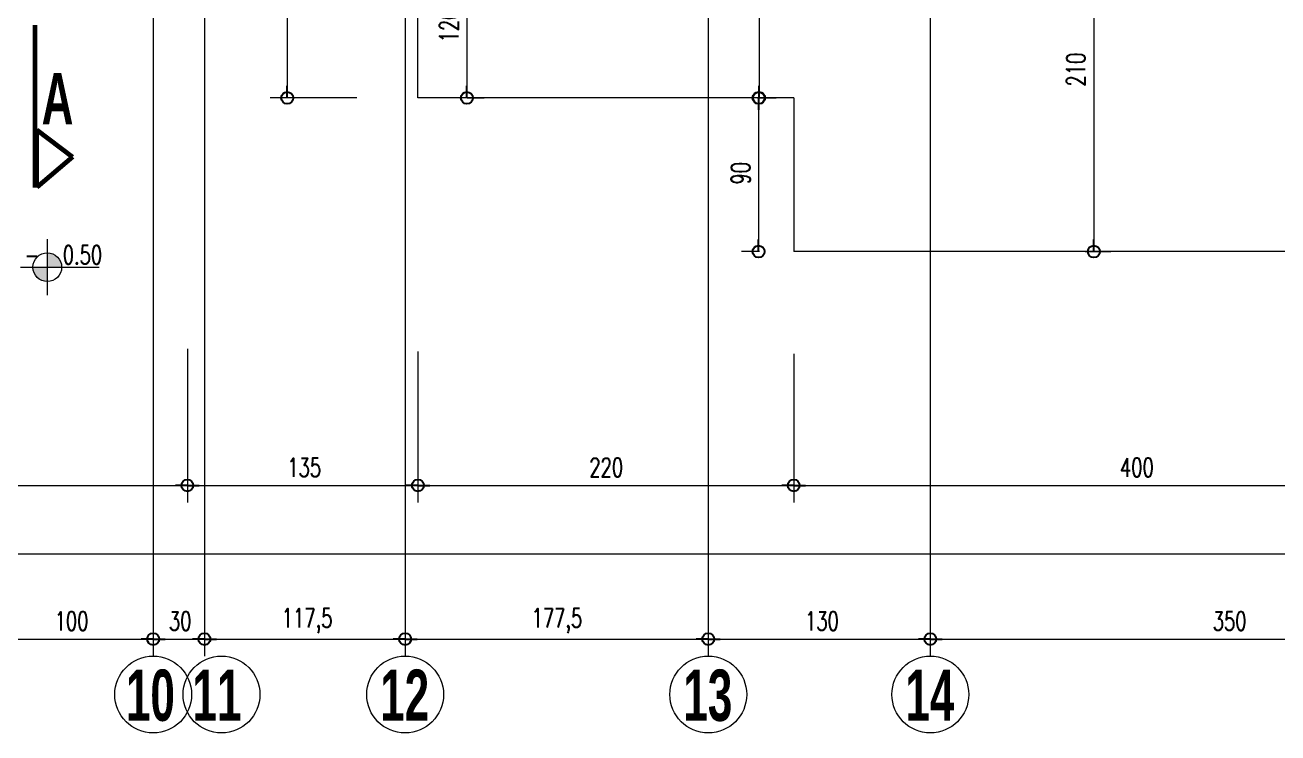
# Model space of a CAD drawing. Header units: millimetres. Extents: x 2016.56 to 2021.8, y 13721.83 to 13722.48.
# Drawn here: x 2017.3729 to 2017.5196, y 13721.9414 to 13722.0243 of the extents above; entities that cross this region are included whole.
import ezdxf

# ---------------------------------------------------------------- set-up
doc = ezdxf.new("R2010")
doc.units = ezdxf.units.MM
doc.linetypes.add('ACAD_ISO04W100', pattern=[30, 24, -3, 0, -3])
doc.layers.get('0').update_dxf_attribs({"lineweight": 20})
for name, color, linetype, lineweight in [('aks', 1, 'Continuous', 9), ('AKS  NO', 5, 'Continuous', 60), ('DH', 7, 'Continuous', 20), ('DIMH', 7, 'Continuous', 20), ('DV', 7, 'Continuous', 20), ('kesit', 5, 'Continuous', 60), ('TEXT', 7, 'Continuous', 20)]:
    doc.layers.add(name, color=color, linetype=linetype, lineweight=lineweight)
doc.styles.get("Standard").update_dxf_attribs({"font": 'txt.shx', "width": 0.7, "height": 11})
doc.styles.add('style1', font='swisscbo.ttf', dxfattribs={"width": 0.75, "height": 11})

msp = doc.modelspace()

# ---------------------------------------------------------------- hatches: boundary and pattern name
at = {"layer": 'TEXT'}
h = msp.add_hatch(color=256, dxfattribs=at)
h.paths.add_polyline_path([(2017.3755, 13721.99595), (2017.37382, 13721.99595, 0.414214), (2017.3755, 13721.99427)])
h.paths.add_polyline_path([(2017.3755, 13721.99763), (2017.3755, 13721.99595), (2017.37718, 13721.99595, 0.414214)])

# ---------------------------------------------------------------- linework, layer by layer
for p, q in [((2017.4189, 13722.01579), (2017.4189, 13722.03899)), ((2017.4629, 13722.01579), (2017.4189, 13722.01579)), ((2017.4629, 13722.01579), (2017.4629, 13721.99779)), ((2017.4629, 13722.01579), (2017.4629, 13721.99779)), ((2017.5429, 13721.99779), (2017.4629, 13721.99779)), ((2017.5429, 13721.99779), (2017.4629, 13721.99779))]:
    msp.add_line(p, q)
at = {"color": 0, "lineweight": -2}
for p, q in [((2017.4036, 13722.01579), (2017.4036, 13722.01719)), ((2017.42464, 13722.01579), (2017.42464, 13722.01719)), ((2017.45885, 13722.01579), (2017.45885, 13722.01719)), ((2017.45879, 13722.01579), (2017.45879, 13722.01439)), ((2017.45879, 13721.99779), (2017.45879, 13721.99919)), ((2017.49805, 13721.99779), (2017.49805, 13721.99919)), ((2017.3919, 13721.97039), (2017.3905, 13721.97039)), ((2017.3919, 13721.97039), (2017.3933, 13721.97039)), ((2017.4189, 13721.97039), (2017.4175, 13721.97039)), ((2017.4189, 13721.97039), (2017.4203, 13721.97039)), ((2017.4629, 13721.97039), (2017.4615, 13721.97039)), ((2017.4629, 13721.97039), (2017.4643, 13721.97039)), ((2017.3879, 13721.95239), (2017.3865, 13721.95239)), ((2017.3879, 13721.95239), (2017.3893, 13721.95239)), ((2017.3939, 13721.95239), (2017.3925, 13721.95239)), ((2017.3939, 13721.95239), (2017.3953, 13721.95239)), ((2017.4174, 13721.95239), (2017.416, 13721.95239)), ((2017.4174, 13721.95239), (2017.4188, 13721.95239)), ((2017.4529, 13721.95239), (2017.4515, 13721.95239)), ((2017.4529, 13721.95239), (2017.4543, 13721.95239)), ((2017.4789, 13721.95239), (2017.4775, 13721.95239)), ((2017.4789, 13721.95239), (2017.4803, 13721.95239))]:
    msp.add_line(p, q, dxfattribs=at)
for centre in [(2017.4036, 13722.01579), (2017.42464, 13722.01579), (2017.45879, 13722.01579), (2017.45885, 13722.01579), (2017.45879, 13721.99779), (2017.49805, 13721.99779), (2017.3919, 13721.97039), (2017.3919, 13721.97039), (2017.4189, 13721.97039), (2017.4189, 13721.97039), (2017.4629, 13721.97039), (2017.4629, 13721.97039), (2017.3879, 13721.95239), (2017.3879, 13721.95239), (2017.3939, 13721.95239), (2017.3939, 13721.95239), (2017.4174, 13721.95239), (2017.4174, 13721.95239), (2017.4529, 13721.95239), (2017.4529, 13721.95239), (2017.4789, 13721.95239), (2017.4789, 13721.95239)]:
    msp.add_circle(centre, 0.0007, dxfattribs=at)
for centre in [(2017.3879, 13721.94589), (2017.3879, 13721.94589), (2017.3959, 13721.94589), (2017.3959, 13721.94589), (2017.4174, 13721.94589), (2017.4174, 13721.94589), (2017.4529, 13721.94589), (2017.4529, 13721.94589), (2017.4789, 13721.94589), (2017.4789, 13721.94589)]:
    msp.add_circle(centre, 0.0045)
at = {"layer": 'aks', "linetype": 'ACAD_ISO04W100', "ltscale": 2}
for p, q in [((2017.3879, 13722.40645), (2017.3879, 13721.95239)), ((2017.3879, 13722.40645), (2017.3879, 13721.95239)), ((2017.3939, 13722.40645), (2017.3939, 13721.95239)), ((2017.4174, 13722.40645), (2017.4174, 13721.95239)), ((2017.4174, 13722.40645), (2017.4174, 13721.95239)), ((2017.4529, 13722.40645), (2017.4529, 13721.95239)), ((2017.4529, 13722.40645), (2017.4529, 13721.95239)), ((2017.4789, 13722.40645), (2017.4789, 13721.95239)), ((2017.4789, 13722.40645), (2017.4789, 13721.95239))]:
    msp.add_line(p, q, dxfattribs=at)
at = {"layer": 'DH'}
msp.add_line((2017.1823, 13721.96239), (2017.5535, 13721.96239), dxfattribs=at)
at = {"layer": 'DIMH', "lineweight": 20}
for p, q in [((2017.3919, 13721.98637), (2017.3919, 13721.96839)), ((2017.3919, 13721.98637), (2017.3919, 13721.96839)), ((2017.4189, 13721.98609), (2017.4189, 13721.96839)), ((2017.4189, 13721.98609), (2017.4189, 13721.96839)), ((2017.4629, 13721.98579), (2017.4629, 13721.96839)), ((2017.4629, 13721.98579), (2017.4629, 13721.96839)), ((2017.4789, 13721.95501), (2017.4789, 13721.95039)), ((2017.4789, 13721.95501), (2017.4789, 13721.95039)), ((2017.3879, 13721.95373), (2017.3879, 13721.95039)), ((2017.3879, 13721.95373), (2017.3879, 13721.95039)), ((2017.3939, 13721.95379), (2017.3939, 13721.95039)), ((2017.3939, 13721.95379), (2017.3939, 13721.95039)), ((2017.4174, 13721.95416), (2017.4174, 13721.95039)), ((2017.4174, 13721.95416), (2017.4174, 13721.95039)), ((2017.4529, 13721.95416), (2017.4529, 13721.95039)), ((2017.4529, 13721.95416), (2017.4529, 13721.95039))]:
    msp.add_line(p, q, dxfattribs=at)
at = {"layer": 'DIMH'}
for p, q in [((2017.3453, 13721.97039), (2017.3905, 13721.97039)), ((2017.3933, 13721.97039), (2017.4175, 13721.97039)), ((2017.4203, 13721.97039), (2017.4615, 13721.97039)), ((2017.4643, 13721.97039), (2017.5415, 13721.97039)), ((2017.3693, 13721.95239), (2017.3865, 13721.95239)), ((2017.3893, 13721.95239), (2017.3925, 13721.95239)), ((2017.3953, 13721.95239), (2017.416, 13721.95239)), ((2017.4188, 13721.95239), (2017.4515, 13721.95239)), ((2017.4543, 13721.95239), (2017.4775, 13721.95239)), ((2017.4803, 13721.95239), (2017.5475, 13721.95239))]:
    msp.add_line(p, q, dxfattribs=at)
at = {"layer": 'DV'}
for p, q in [((2017.4036, 13722.03839), (2017.4036, 13722.01719)), ((2017.42464, 13722.03839), (2017.42464, 13722.01719)), ((2017.45885, 13722.03839), (2017.45885, 13722.01719)), ((2017.49805, 13722.03839), (2017.49805, 13721.99919)), ((2017.45879, 13722.01439), (2017.45879, 13721.99919))]:
    msp.add_line(p, q, dxfattribs=at)
at = {"layer": 'DV', "lineweight": 20}
for p, q in [((2017.41174, 13722.01579), (2017.4016, 13722.01579)), ((2017.42467, 13722.01579), (2017.42664, 13722.01579)), ((2017.45868, 13722.01579), (2017.46085, 13722.01579)), ((2017.45868, 13722.01579), (2017.46079, 13722.01579)), ((2017.4589, 13721.99779), (2017.45679, 13721.99779)), ((2017.49705, 13721.99779), (2017.50005, 13721.99779))]:
    msp.add_line(p, q, dxfattribs=at)
at = {"layer": 'kesit', "linetype": 'ACAD_ISO04W100'}
msp.add_line((2017.37405, 13722.02429), (2017.37405, 13722.00527), dxfattribs=at)
at = {"layer": 'kesit'}
for p, q in [((2017.37426, 13722.01204), (2017.37846, 13722.00889)), ((2017.37426, 13722.00532), (2017.37426, 13722.01204)), ((2017.37846, 13722.00889), (2017.37426, 13722.00532))]:
    msp.add_line(p, q, dxfattribs=at)
at = {"layer": 'TEXT'}
for p, q in [((2017.3755, 13721.99925), (2017.3755, 13721.99266)), ((2017.37236, 13721.99595), (2017.38157, 13721.99595))]:
    msp.add_line(p, q, dxfattribs=at)
msp.add_circle((2017.3755, 13721.99595), 0.00168, dxfattribs=at)

# ---------------------------------------------------------------- texts
at = {"layer": 'AKS  NO', "style": 'style1', "width": 0.75}
for s, p in [('10', (2017.38471, 13721.94281)), ('11', (2017.3925, 13721.94281)), ('12', (2017.41448, 13721.94281)), ('13', (2017.44998, 13721.94281)), ('14', (2017.47598, 13721.94281))]:
    msp.add_text(s, height=0.006, dxfattribs=at).set_placement(p)
at = {"layer": 'DIMH', "width": 0.7}
for s, p in [('135', (2017.4036, 13721.97139)), ('220', (2017.43897, 13721.97139)), ('400', (2017.5011, 13721.97139)), ('117,5', (2017.40295, 13721.95375)), ('177,5', (2017.4322, 13721.95375)), ('100', (2017.37636, 13721.95339)), ('30', (2017.38974, 13721.95339)), ('130', (2017.46423, 13721.95339)), ('350', (2017.51197, 13721.95339))]:
    msp.add_text(s, height=0.0022, dxfattribs=at).set_placement(p)
at = {"layer": 'DV', "width": 0.7}
for s, p in [('120', (2017.42364, 13722.02229)), ('210', (2017.49705, 13722.01712)), ('90', (2017.45779, 13722.00563))]:
    msp.add_text(s, height=0.0022, rotation=90, dxfattribs=at).set_placement(p)
at = {"layer": 'kesit', "style": 'style1', "width": 0.75}
msp.add_text('A', height=0.006, dxfattribs=at).set_placement((2017.37484, 13722.01269))
at = {"layer": 'TEXT', "width": 0.7}
msp.add_text('-  0.50', height=0.0022, dxfattribs=at).set_placement((2017.37285, 13721.9963))

doc.saveas('drawing.dxf')
